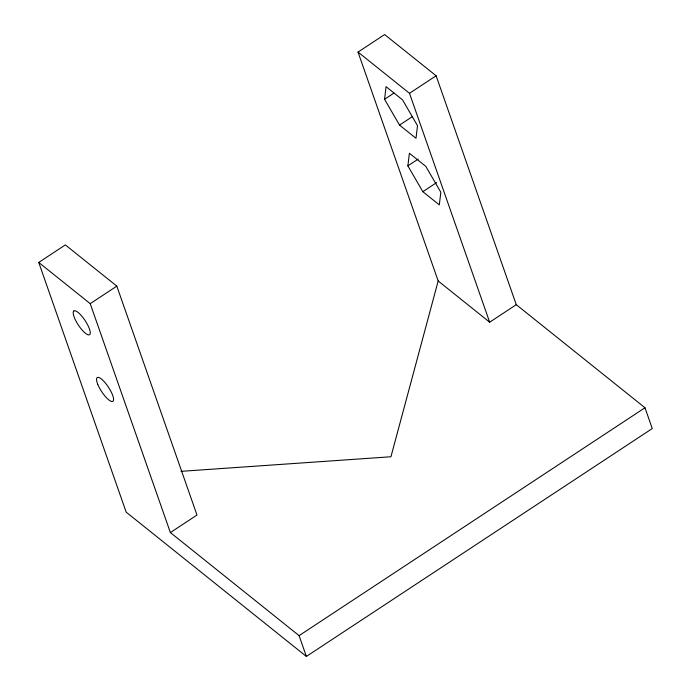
<?xml version="1.0" encoding="UTF-8"?>
<svg xmlns="http://www.w3.org/2000/svg" width="691" height="691" viewBox="0 0 691 691"><rect width="100%" height="100%" fill="white"/><g stroke="black" fill="none" stroke-linecap="round" stroke-linejoin="round"><path stroke-width="1.04" d="M384.559 99.279L386.062 86.651L402.533 99.849L417.502 125.667L415.999 138.295L399.528 125.097L384.559 99.279L394.06 93.017M407.871 165.866L409.383 153.247L425.855 166.436L440.823 192.253L439.321 204.881L422.84 191.692L407.871 165.866L418.245 159.042M38.739 262.433L90.219 303.669L170.375 532.562L196.987 515.037L116.822 286.134L65.343 244.908L38.739 262.433L126.177 512.143L306.372 656.45L652.261 428.567L644.979 407.759L516.272 304.679L436.116 75.777L384.628 34.55L358.024 52.075L438.18 280.978L390.942 456.76L181.025 471.34M90.219 303.669L116.822 286.134M358.024 52.075L409.504 93.311L436.116 75.777M399.528 125.097L412.484 116.563M422.84 191.692L436.669 182.579M438.18 280.978L489.669 322.205L516.272 304.679M170.375 532.562L299.082 635.642L644.979 407.759M73.799 311.01L74.257 310.777A14.235 4.06 56.6 0 1 83.335 318.05L84.371 319.484A14.252 4.06 56.6 0 1 89.813 334.53A14.252 4.06 56.6 0 1 78.774 325.694A14.252 4.06 56.6 0 1 73.79 311.002M409.504 93.311L489.669 322.205M299.082 635.642L306.372 656.45M97.759 384.36A14.243 4.06 56.6 0 0 112.547 401.471A14.243 4.06 56.6 0 0 104.868 382.434A14.243 4.06 56.6 0 0 97.759 384.36"/></g></svg>
